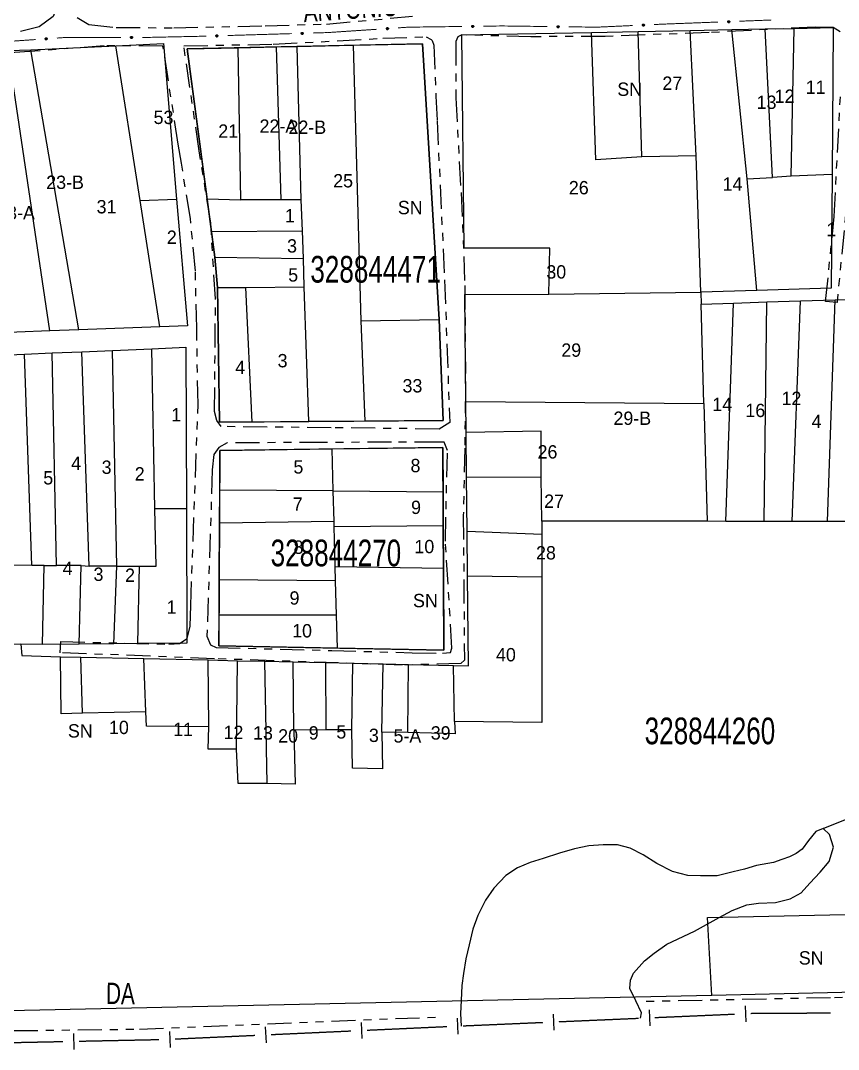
# Model space of a CAD drawing. Extents: x 203604 to 204690, y 4848469 to 4850418.
# Drawn here: x 204413.1 to 204566.4, y 4848484.3 to 4848677.2 of the extents above; entities that cross this region are included whole.
import ezdxf
from ezdxf.enums import TextEntityAlignment as Align

# ---------------------------------------------------------------- set-up
doc = ezdxf.new("R2010")
doc.units = 0
doc.header["$LTSCALE"] = 1.5
doc.header["$MEASUREMENT"] = 0
doc.linetypes.add('TRACO_25', pattern=[8, 3, -1, 1, -1, 1, -1])
for name, color, linetype in [('CD_MALHA_LOTES', 7, 'CONTINUOUS'), ('CD_TXT_QUADRA', 2, 'CONTINUOUS'), ('HD-CURSO-PERENE', 170, 'CONTINUOUS'), ('HD-LAGOS-PERENE', 170, 'CONTINUOUS'), ('LM-LIM-SETORES-BAIRROS', 7, 'CONTINUOUS'), ('RU-QUADRA', 210, 'CONTINUOUS'), ('SV-EIXO-RUA-N-PAV', 6, 'CONTINUOUS'), ('SV-RUA-NAO-PAV', 7, 'CONTINUOUS'), ('SV-TXT-RUA-N-PAV', 7, 'CONTINUOUS'), ('Th_NmrPort', 7, 'CONTINUOUS')]:
    doc.layers.add(name, color=color, linetype=linetype)
doc.styles.add('ARIAL', font='ARIAL.SHX')

msp = doc.modelspace()

# ---------------------------------------------------------------- linework, layer by layer
at = {"layer": 'CD_MALHA_LOTES', "linetype": 'Continuous', "flags": 128}
for points in [[(204495.87, 4848674.47), (204520.15, 4848674.95)], [(204520.15, 4848674.95), (204528.91, 4848675.12)], [(204520.98, 4848651.09), (204520.15, 4848674.95)], [(204528.91, 4848675.12), (204538.65, 4848675.31)], [(204529.6, 4848651.65), (204528.91, 4848675.12)], [(204538.65, 4848675.31), (204546.44, 4848675.47)], [(204539.75, 4848651.79), (204538.65, 4848675.31)], [(204546.44, 4848675.47), (204552.69, 4848675.59)], [(204549.35, 4848647.48), (204546.44, 4848675.47)], [(204552.69, 4848675.59), (204558.12, 4848675.7)], [(204554.08, 4848647.76), (204552.69, 4848675.59)], [(204557.55, 4848648.03), (204558.12, 4848675.7)], [(204558.12, 4848675.7), (204565.43, 4848675.84)], [(204565.43, 4848675.84), (204565.22, 4848648.32)], [(204496.29, 4848634.54), (204495.87, 4848674.47)], [(204410.83, 4848671.53), (204415.1, 4848671.71)], [(204418.62, 4848619.01), (204410.83, 4848671.53)], [(204415.1, 4848671.71), (204430.97, 4848672.44)], [(204424.04, 4848619.21), (204415.1, 4848671.71)], [(204430.97, 4848672.44), (204439.94, 4848672.86)], [(204435.56, 4848643.47), (204430.97, 4848672.44)], [(204439.94, 4848672.86), (204442.36, 4848643.7)], [(204444.4, 4848671.85), (204453.92, 4848672.06)], [(204448.13, 4848643.73), (204444.4, 4848671.85)], [(204453.92, 4848672.06), (204461.14, 4848672.22)], [(204454.4, 4848643.55), (204453.92, 4848672.06)], [(204461.14, 4848672.22), (204464.99, 4848672.3)], [(204461.99, 4848643.55), (204461.14, 4848672.22)], [(204464.99, 4848672.3), (204475.48, 4848672.53)], [(204465.72, 4848643.55), (204464.99, 4848672.3)], [(204475.48, 4848672.53), (204488.48, 4848672.82)], [(204475.48, 4848672.53), (204476.92, 4848620.91)], [(204488.48, 4848672.82), (204491.61, 4848621.15)], [(204539.75, 4848651.79), (204529.6, 4848651.65)], [(204540.63, 4848626.25), (204539.75, 4848651.79)], [(204529.6, 4848651.65), (204520.98, 4848651.09)], [(204557.55, 4848648.03), (204554.08, 4848647.76)], [(204565.22, 4848648.32), (204557.55, 4848648.03)], [(204565.22, 4848648.32), (204565.06, 4848627.04)], [(204549.35, 4848647.48), (204554.08, 4848647.76)], [(204551.16, 4848626.59), (204549.35, 4848647.48)], [(204435.56, 4848643.47), (204442.36, 4848643.7)], [(204439.25, 4848619.77), (204435.56, 4848643.47)], [(204442.36, 4848643.7), (204444.44, 4848619.96)], [(204448.13, 4848643.73), (204454.4, 4848643.55)], [(204448.95, 4848637.61), (204448.13, 4848643.73)], [(204461.99, 4848643.55), (204454.4, 4848643.55)], [(204465.72, 4848643.55), (204461.99, 4848643.55)], [(204465.96, 4848637.77), (204465.72, 4848643.55)], [(204448.95, 4848637.61), (204465.96, 4848637.77)], [(204449.58, 4848632.83), (204448.95, 4848637.61)], [(204466.2, 4848632.59), (204465.96, 4848637.77)], [(204512.36, 4848634.54), (204496.29, 4848634.54)], [(204512.16, 4848625.91), (204512.36, 4848634.54)], [(204449.58, 4848632.83), (204466.2, 4848632.59)], [(204450.06, 4848627.17), (204449.58, 4848632.83)], [(204466.32, 4848627.29), (204466.2, 4848632.59)], [(204450.06, 4848627.17), (204455.36, 4848627.17)], [(204450.42, 4848601.88), (204450.06, 4848627.17)], [(204455.36, 4848627.17), (204466.32, 4848627.29)], [(204456.57, 4848601.93), (204455.36, 4848627.17)], [(204467.16, 4848602.02), (204466.32, 4848627.29)], [(204565.06, 4848627.04), (204551.16, 4848626.59)], [(204496.38, 4848625.8), (204512.16, 4848625.91)], [(204496.58, 4848605.75), (204496.38, 4848625.8)], [(204512.16, 4848625.91), (204540.63, 4848626.25)], [(204551.16, 4848626.59), (204540.63, 4848626.25)], [(204540.63, 4848626.25), (204540.69, 4848624.03)], [(204559.29, 4848624.64), (204565.83, 4848624.83)], [(204564.39, 4848583.28), (204565.83, 4848624.83)], [(204565.83, 4848624.83), (204572.48, 4848625.04)], [(204540.69, 4848624.03), (204546.78, 4848624.23)], [(204541.18, 4848605.42), (204540.69, 4848624.03)], [(204545.34, 4848583.31), (204546.78, 4848624.23)], [(204546.78, 4848624.23), (204552.98, 4848624.43)], [(204552.49, 4848583.3), (204552.98, 4848624.43)], [(204552.98, 4848624.43), (204559.29, 4848624.64)], [(204557.74, 4848583.29), (204559.29, 4848624.64)], [(204476.92, 4848620.91), (204491.61, 4848621.15)], [(204476.92, 4848620.91), (204477.64, 4848602.11)], [(204491.61, 4848621.15), (204492.34, 4848602.24)], [(204418.62, 4848619.01), (204406.17, 4848618.53)], [(204424.04, 4848619.21), (204418.62, 4848619.01)], [(204439.25, 4848619.77), (204424.04, 4848619.21)], [(204444.44, 4848619.96), (204439.25, 4848619.77)], [(204419.08, 4848614.87), (204424.61, 4848615.09)], [(204424.61, 4848615.09), (204430.38, 4848615.34)], [(204426, 4848574.9), (204424.61, 4848615.09)], [(204430.38, 4848615.34), (204437.75, 4848615.67)], [(204431.18, 4848574.9), (204430.38, 4848615.34)], [(204437.75, 4848615.67), (204444.09, 4848615.93)], [(204438.34, 4848585.69), (204437.75, 4848615.67)], [(204444.09, 4848615.93), (204444.22, 4848585.69)], [(204403.87, 4848614.2), (204413.89, 4848614.64)], [(204413.89, 4848614.64), (204419.08, 4848614.87)], [(204415.28, 4848575.01), (204413.89, 4848614.64)], [(204419.89, 4848575.01), (204419.08, 4848614.87)], [(204496.64, 4848599.99), (204496.58, 4848605.75)], [(204496.58, 4848605.75), (204541.18, 4848605.42)], [(204541.18, 4848605.42), (204541.85, 4848583.32)], [(204456.57, 4848601.93), (204450.42, 4848601.88)], [(204467.16, 4848602.02), (204456.57, 4848601.93)], [(204477.64, 4848602.11), (204467.16, 4848602.02)], [(204492.34, 4848602.24), (204477.64, 4848602.11)], [(204510.72, 4848600.21), (204496.64, 4848599.99)], [(204496.73, 4848591.68), (204496.64, 4848599.99)], [(204510.72, 4848591.57), (204510.72, 4848600.21)], [(204450.47, 4848589.13), (204450.51, 4848596.62)], [(204450.51, 4848596.62), (204471.54, 4848596.89)], [(204471.54, 4848596.89), (204492.3, 4848597.16)], [(204471.75, 4848589.03), (204471.54, 4848596.89)], [(204492.3, 4848597.16), (204492.34, 4848588.86)], [(204496.83, 4848581.49), (204496.73, 4848591.68)], [(204496.73, 4848591.68), (204510.72, 4848591.57)], [(204510.83, 4848583.37), (204510.72, 4848591.57)], [(204450.44, 4848582.99), (204450.47, 4848589.13)], [(204471.75, 4848589.03), (204450.47, 4848589.13)], [(204471.75, 4848589.03), (204492.34, 4848588.86)], [(204471.9, 4848583.26), (204471.75, 4848589.03)], [(204492.34, 4848588.86), (204492.37, 4848582.54)], [(204444.22, 4848585.69), (204438.34, 4848585.69)], [(204438.56, 4848574.9), (204438.34, 4848585.69)], [(204444.22, 4848585.69), (204444.32, 4848560.49)], [(204450.39, 4848572.35), (204450.44, 4848582.99)], [(204471.9, 4848583.26), (204450.44, 4848582.99)], [(204471.93, 4848582.36), (204471.9, 4848583.26)], [(204471.93, 4848582.36), (204492.37, 4848582.54)], [(204472.13, 4848574.87), (204471.93, 4848582.36)], [(204492.37, 4848582.54), (204492.4, 4848574.51)], [(204510.83, 4848583.37), (204510.83, 4848580.94)], [(204541.85, 4848583.32), (204510.83, 4848583.37)], [(204545.34, 4848583.31), (204541.85, 4848583.32)], [(204552.49, 4848583.3), (204545.34, 4848583.31)], [(204557.74, 4848583.29), (204552.49, 4848583.3)], [(204564.39, 4848583.28), (204557.74, 4848583.29)], [(204571.04, 4848583.26), (204564.39, 4848583.28)], [(204496.83, 4848581.49), (204510.83, 4848580.94)], [(204496.92, 4848573.07), (204496.83, 4848581.49)], [(204510.83, 4848580.94), (204510.83, 4848572.85)], [(204415.28, 4848575.01), (204404.56, 4848575.13)], [(204417.58, 4848575.01), (204415.28, 4848575.01)], [(204417.24, 4848560.26), (204417.58, 4848575.01)], [(204417.58, 4848575.01), (204419.89, 4848575.01)], [(204424.5, 4848575.01), (204419.89, 4848575.01)], [(204424.15, 4848560.32), (204424.5, 4848575.01)], [(204424.5, 4848575.01), (204426, 4848574.9)], [(204431.18, 4848574.9), (204426, 4848574.9)], [(204430.61, 4848560.38), (204431.18, 4848574.9)], [(204431.18, 4848574.9), (204435.45, 4848574.9)], [(204435.1, 4848560.41), (204435.45, 4848574.9)], [(204435.45, 4848574.9), (204438.56, 4848574.9)], [(204472.2, 4848572.16), (204472.13, 4848574.87)], [(204472.13, 4848574.87), (204492.4, 4848574.51)], [(204492.4, 4848574.51), (204492.48, 4848559.17)], [(204510.83, 4848572.85), (204496.92, 4848573.07)], [(204497.09, 4848556.23), (204496.92, 4848573.07)], [(204510.83, 4848572.85), (204510.83, 4848545.6)], [(204450.36, 4848565.76), (204450.39, 4848572.35)], [(204472.2, 4848572.16), (204450.39, 4848572.35)], [(204472.37, 4848565.75), (204472.2, 4848572.16)], [(204450.33, 4848559.98), (204450.36, 4848565.76)], [(204472.37, 4848565.75), (204450.36, 4848565.76)], [(204472.53, 4848559.55), (204472.37, 4848565.75)], [(204395.34, 4848560.38), (204413.17, 4848560.3)], [(204417.24, 4848560.26), (204413.17, 4848560.3)], [(204413.17, 4848560.3), (204413.36, 4848558.2)], [(204424.15, 4848560.32), (204417.24, 4848560.26)], [(204430.61, 4848560.38), (204424.15, 4848560.32)], [(204435.1, 4848560.41), (204430.61, 4848560.38)], [(204444.32, 4848560.49), (204435.1, 4848560.41)], [(204472.53, 4848559.55), (204450.33, 4848559.98)], [(204492.48, 4848559.17), (204472.53, 4848559.55)], [(204413.36, 4848558.2), (204420.65, 4848557.95)], [(204420.65, 4848557.95), (204424.42, 4848557.86)], [(204420.77, 4848547.26), (204420.65, 4848557.95)], [(204424.76, 4848547.37), (204424.42, 4848557.86)], [(204424.42, 4848557.86), (204436.27, 4848557.6)], [(204436.61, 4848547.59), (204436.27, 4848557.6)], [(204436.27, 4848557.6), (204448.29, 4848557.33)], [(204448.46, 4848544.82), (204448.29, 4848557.33)], [(204448.29, 4848557.33), (204453.83, 4848557.2)], [(204453.61, 4848540.61), (204453.83, 4848557.2)], [(204453.83, 4848557.2), (204458.93, 4848557.09)], [(204459.37, 4848534.19), (204458.93, 4848557.09)], [(204458.93, 4848557.09), (204464.25, 4848557)], [(204464.36, 4848544.16), (204464.25, 4848557)], [(204464.25, 4848557), (204470.33, 4848556.83)], [(204470.45, 4848544.27), (204470.33, 4848556.83)], [(204470.33, 4848556.83), (204475.44, 4848556.72)], [(204475.22, 4848544.27), (204475.44, 4848556.72)], [(204475.44, 4848556.72), (204481.08, 4848556.59)], [(204480.87, 4848543.83), (204481.08, 4848556.59)], [(204481.08, 4848556.59), (204485.85, 4848556.49)], [(204485.74, 4848543.72), (204485.85, 4848556.49)], [(204485.85, 4848556.49), (204494.27, 4848556.3)], [(204494.49, 4848545.82), (204494.27, 4848556.3)], [(204494.27, 4848556.3), (204497.09, 4848556.23)], [(204436.61, 4848547.59), (204424.76, 4848547.37)], [(204436.72, 4848544.93), (204436.61, 4848547.59)], [(204424.76, 4848547.37), (204420.77, 4848547.26)], [(204494.49, 4848545.82), (204494.6, 4848543.49)], [(204510.83, 4848545.6), (204494.49, 4848545.82)], [(204448.46, 4848544.82), (204436.72, 4848544.93)], [(204448.3, 4848540.61), (204448.46, 4848544.82)], [(204470.45, 4848544.27), (204464.36, 4848544.16)], [(204464.36, 4848544.16), (204464.58, 4848534.08)], [(204475.22, 4848544.27), (204470.45, 4848544.27)], [(204475.33, 4848537.07), (204475.22, 4848544.27)], [(204480.87, 4848543.83), (204480.98, 4848536.96)], [(204485.74, 4848543.72), (204480.87, 4848543.83)], [(204494.6, 4848543.49), (204485.74, 4848543.72)], [(204453.61, 4848540.61), (204448.3, 4848540.61)], [(204453.95, 4848534.19), (204453.61, 4848540.61)], [(204480.98, 4848536.96), (204475.33, 4848537.07)], [(204459.37, 4848534.19), (204453.95, 4848534.19)], [(204464.58, 4848534.08), (204459.37, 4848534.19)], [(204541.86, 4848509.04), (204573.46, 4848509.74)], [(204542.71, 4848494.46), (204541.86, 4848509.04)], [(204542.71, 4848494.46), (204396.64, 4848491.26)], [(204575.16, 4848495.18), (204542.71, 4848494.46)]]:
    msp.add_lwpolyline(points, dxfattribs=at)
at = {"layer": 'HD-CURSO-PERENE', "linetype": 'Continuous'}
msp.add_polyline3d([(204563.55, 4848525.77, 8.09), (204568.05, 4848527.53, 8.1), (204573.09, 4848529.16, 8.12), (204578.13, 4848530.46, 8.12), (204583.58, 4848532.39, 8.13), (204588.61, 4848534.57, 8.23), (204593.67, 4848536.08, 8.28), (204598.97, 4848537.82, 8.28), (204604.09, 4848539.86, 8.28), (204609.57, 4848541.2, 8.28), (204614.8, 4848541.48, 8.28), (204619.92, 4848540.12, 8.28), (204625.58, 4848537.97, 8.28), (204630.48, 4848536.33, 8.28), (204636.99, 4848535.47, 8.28)], dxfattribs=at)
at = {"layer": 'HD-LAGOS-PERENE', "linetype": 'Continuous'}
msp.add_polyline3d([(204529.311242, 4848490.178478, 8.3), (204529.52, 4848491.23, 8.3), (204528.47, 4848493.46, 8.3), (204527.35, 4848495.79, 8.3), (204527.46, 4848497.35, 8.3), (204528.02, 4848498.61, 8.3), (204530.07, 4848500.93, 8.3), (204531.89, 4848502.4, 8.3), (204534.29, 4848504.09, 8.3), (204539.45, 4848506.5, 8.3), (204544.09, 4848509.1, 8.28), (204546.49, 4848510.41, 8.28), (204549.24, 4848511.47, 8.26), (204551.47, 4848511.75, 8.26), (204554.6, 4848511.86, 8.23), (204557.36, 4848512.57, 8.23), (204559.45, 4848513.69, 8.2), (204561.06, 4848515.48, 8.2), (204563.01, 4848517.57, 8.2), (204564.7, 4848519.57, 8.2), (204565.51, 4848522.25, 8.2), (204564.75, 4848524.61, 8.2), (204563.55, 4848525.77, 8.05), (204562.18, 4848525.17, 8.05), (204560.83, 4848523.49, 8.05), (204559.61, 4848521.87, 8.05), (204558.48, 4848521.08, 8.05), (204557.27, 4848520.47, 8.05), (204555.84, 4848519.96, 8.05), (204554.23, 4848519.4, 8.05), (204551.08, 4848518.79, 8.05), (204548.85, 4848518.15, 8.05), (204546.71, 4848517.61, 8.05), (204543.71, 4848516.87, 8.05), (204540.55, 4848516.88, 8.05), (204538.17, 4848516.93, 8.05), (204535.31, 4848517.72, 8.05), (204532.41, 4848519.16, 8.05), (204529.81, 4848520.8, 8.05), (204527.4, 4848522.09, 8.05), (204525.05, 4848522.71, 8.05), (204522.31, 4848522.69, 8.05), (204519.62, 4848522.48, 8.05), (204516.98, 4848521.94, 8.05), (204514.15, 4848521.14, 8.05), (204511.07, 4848520.13, 8.05), (204508.66, 4848519.4, 8.05), (204506.27, 4848518.39, 8.05), (204504.07, 4848516.94, 8.05), (204501.85, 4848514.57, 8.05), (204500.25, 4848512.31, 8.05), (204498.87, 4848509.43, 8.05), (204497.9, 4848506.88, 8.05), (204497.23, 4848503.92, 8.05), (204496.61, 4848501.33, 8.05), (204496.15, 4848498.56, 8.05), (204495.83, 4848496.32, 8.05), (204495.72, 4848493.53, 8.06), (204495.6, 4848491.1, 8.06), (204495.700893, 4848488.724433, 8.06)], dxfattribs=at)
at = {"layer": 'LM-LIM-SETORES-BAIRROS'}
for points in [[(204530.944511, 4848491.750538), (204531.074175, 4848488.753342)], [(204548.92769, 4848492.528524), (204549.057354, 4848489.531327)], [(204494.978152, 4848490.194567), (204495.107816, 4848487.197371)], [(204512.961331, 4848490.972553), (204513.090996, 4848487.975356)], [(204459.0117, 4848488.555334), (204459.148952, 4848485.558475)], [(204476.992852, 4848489.378846), (204477.130104, 4848486.381987)], [(204423.072708, 4848487.343995), (204423.134494, 4848484.344631)], [(204441.030548, 4848487.731822), (204441.1678, 4848484.734964)]]:
    msp.add_lwpolyline(points, dxfattribs=at)
at = {"layer": 'LM-LIM-SETORES-BAIRROS', "const_width": 0.25}
for points in [[(204529.011212, 4848490.165497), (204514.025229, 4848489.517176)], [(204546.994391, 4848490.943483), (204532.008408, 4848490.295161)], [(204550.15, 4848491.08), (204549.991588, 4848491.073147)], [(204550.991426, 4848491.084827), (204550.15, 4848491.08)], [(204564.991193, 4848491.165437), (204550.991426, 4848491.084827)], [(204475.063572, 4848487.788915), (204460.079279, 4848487.102655)], [(204491.9, 4848488.56), (204478.060431, 4848487.926167)], [(204492.045788, 4848488.566305), (204491.9, 4848488.56)], [(204493.044853, 4848488.609526), (204492.045788, 4848488.566305)], [(204511.028032, 4848489.387512), (204496.04205, 4848488.73919)], [(204421.104025, 4848485.803122), (204406.107207, 4848485.494188)], [(204439.100207, 4848486.173842), (204424.103389, 4848485.864908)], [(204457.08242, 4848486.965403), (204442.098126, 4848486.279144)]]:
    msp.add_lwpolyline(points, dxfattribs=at)
at = {"layer": 'RU-QUADRA', "linetype": 'Continuous', "flags": 128}
for points in [[(204403.87, 4848614.2), (204413.89, 4848614.64), (204419.08, 4848614.87), (204424.61, 4848615.09), (204430.38, 4848615.34), (204437.75, 4848615.67), (204444.09, 4848615.93), (204444.22, 4848585.69), (204444.32, 4848560.49), (204435.1, 4848560.41), (204430.61, 4848560.38), (204424.15, 4848560.32), (204417.24, 4848560.26), (204413.17, 4848560.3), (204413.36, 4848558.2), (204420.65, 4848557.95), (204424.42, 4848557.86), (204436.27, 4848557.6), (204448.29, 4848557.33), (204453.83, 4848557.2), (204458.93, 4848557.09), (204464.25, 4848557), (204470.33, 4848556.83), (204475.44, 4848556.72), (204481.08, 4848556.59), (204485.85, 4848556.49), (204494.27, 4848556.3), (204497.09, 4848556.23), (204496.92, 4848573.07), (204496.83, 4848581.49), (204496.73, 4848591.68), (204496.64, 4848599.99), (204496.58, 4848605.75), (204496.38, 4848625.8), (204512.16, 4848625.91), (204512.36, 4848634.54), (204496.29, 4848634.54), (204495.87, 4848674.47), (204520.15, 4848674.95), (204528.91, 4848675.12), (204538.65, 4848675.31), (204546.44, 4848675.47), (204552.69, 4848675.59), (204558.12, 4848675.7), (204565.43, 4848675.84), (204565.22, 4848648.32), (204565.06, 4848627.04), (204551.16, 4848626.59), (204540.63, 4848626.25), (204540.69, 4848624.03), (204546.78, 4848624.23), (204552.98, 4848624.43), (204559.29, 4848624.64), (204565.83, 4848624.83), (204572.48, 4848625.04)], [(204410.83, 4848671.53), (204415.1, 4848671.71), (204430.97, 4848672.44), (204439.94, 4848672.86), (204442.36, 4848643.7), (204444.44, 4848619.96), (204439.25, 4848619.77), (204424.04, 4848619.21), (204418.62, 4848619.01), (204406.17, 4848618.53)], [(204636.94, 4848496.54), (204600.97, 4848495.75), (204575.16, 4848495.18), (204542.71, 4848494.46), (204396.64, 4848491.26)]]:
    msp.add_lwpolyline(points, dxfattribs=at)
for points in [[(204450.42, 4848601.88), (204492.34, 4848602.24), (204491.61, 4848621.15), (204488.48, 4848672.82), (204444.4, 4848671.85), (204449.58, 4848632.83), (204450.06, 4848627.17)], [(204450.51, 4848596.62), (204450.33, 4848559.98), (204492.48, 4848559.17), (204492.3, 4848597.16)]]:
    msp.add_lwpolyline(points, close=True, dxfattribs=at)
at = {"layer": 'SV-EIXO-RUA-N-PAV', "const_width": 0.18}
for points in [[(204533.57, 4848676.5), (204543.871845, 4848676.89274)], [(204547.868942, 4848677.045123), (204553.864586, 4848677.273697)], [(204467.930354, 4848674.83741), (204469.929484, 4848674.896387)], [(204469.929484, 4848674.896387), (204470.73, 4848674.92)], [(204470.73, 4848674.92), (204479.908653, 4848675.533531)], [(204483.899747, 4848675.800309), (204484.897521, 4848675.867003)], [(204484.897521, 4848675.867003), (204485.84, 4848675.93)], [(204485.84, 4848675.93), (204495.894551, 4848676.061999)], [(204499.894206, 4848676.114508), (204502.893948, 4848676.153889)], [(204502.893948, 4848676.153889), (204503.36, 4848676.16)], [(204503.36, 4848676.16), (204511.893196, 4848676.049798)], [(204515.892863, 4848675.998144), (204520.892446, 4848675.933577)], [(204520.892446, 4848675.933577), (204521.17, 4848675.93)], [(204521.17, 4848675.93), (204527.885332, 4848676.23869)], [(204531.881112, 4848676.422368), (204532.880057, 4848676.468287)], [(204532.880057, 4848676.468287), (204533.57, 4848676.5)], [(204405.58, 4848672.89), (204415.955738, 4848673.609742)], [(204419.946149, 4848673.886548), (204420.943751, 4848673.95575)], [(204420.943751, 4848673.95575), (204421.87, 4848674.02)], [(204421.87, 4848674.02), (204431.941525, 4848674.021142)], [(204435.941525, 4848674.021596), (204436.941525, 4848674.021709)], [(204436.941525, 4848674.021709), (204437.42, 4848674.02)], [(204437.42, 4848674.02), (204446.939334, 4848674.224123)], [(204446.939334, 4848674.224123), (204447.68, 4848674.24)], [(204447.68, 4848674.24), (204447.939051, 4848674.247642)], [(204451.937312, 4848674.365596), (204463.932093, 4848674.719457)]]:
    msp.add_lwpolyline(points, dxfattribs=at)
at = {"layer": 'SV-EIXO-RUA-N-PAV'}
for points in [[(204545.722624, 4848677.073459), (204545.755353, 4848677.109802), (204545.790914, 4848677.134344), (204545.826465, 4848677.146277), (204545.86063, 4848677.148631), (204545.895854, 4848677.147101), (204545.931027, 4848677.137724), (204545.967759, 4848677.11867), (204546.004447, 4848677.086094), (204546.027194, 4848677.048013), (204546.040758, 4848677.013785), (204546.045263, 4848676.978301), (204546.043204, 4848676.944107), (204546.032256, 4848676.907894), (204546.012583, 4848676.870858), (204545.978933, 4848676.83476), (204545.943905, 4848676.810938), (204545.909215, 4848676.800299), (204545.873513, 4848676.795995), (204545.837571, 4848676.797988), (204545.803098, 4848676.807391), (204545.765844, 4848676.827266), (204545.730655, 4848676.86095), (204545.706497, 4848676.895615), (204545.695374, 4848676.930146), (204545.691928, 4848676.965391), (204545.693033, 4848677.000738), (204545.700987, 4848677.036487), (204545.722624, 4848677.073459)], [(204465.784359, 4848674.884229), (204465.8174, 4848674.920289), (204465.853171, 4848674.944525), (204465.888824, 4848674.956151), (204465.923008, 4848674.95821), (204465.958217, 4848674.956377), (204465.993308, 4848674.946698), (204466.029875, 4848674.927328), (204466.066281, 4848674.894437), (204466.088699, 4848674.856162), (204466.101968, 4848674.821818), (204466.106167, 4848674.786296), (204466.103814, 4848674.752122), (204466.092554, 4848674.716004), (204466.072562, 4848674.679139), (204466.038604, 4848674.643332), (204466.003372, 4848674.619813), (204465.968592, 4848674.609473), (204465.932854, 4848674.605477), (204465.89693, 4848674.607779), (204465.862539, 4848674.617479), (204465.825458, 4848674.637674), (204465.79056, 4848674.67166), (204465.766702, 4848674.706531), (204465.755876, 4848674.741157), (204465.752734, 4848674.77643), (204465.754143, 4848674.811767), (204465.762404, 4848674.847446), (204465.784359, 4848674.884229)], [(204481.753498, 4848675.767173), (204481.785173, 4848675.804438), (204481.820017, 4848675.829989), (204481.855211, 4848675.842935), (204481.889295, 4848675.846266), (204481.924548, 4848675.845746), (204481.959975, 4848675.83738), (204481.997238, 4848675.819385), (204482.034844, 4848675.787873), (204482.058672, 4848675.750459), (204482.07321, 4848675.716633), (204482.07873, 4848675.681293), (204482.077651, 4848675.647054), (204482.067744, 4848675.610542), (204482.049139, 4848675.572958), (204482.016537, 4848675.535911), (204481.982206, 4848675.511096), (204481.947835, 4848675.499468), (204481.912271, 4848675.494144), (204481.876287, 4848675.495106), (204481.841558, 4848675.503519), (204481.80375, 4848675.522319), (204481.767611, 4848675.554981), (204481.74247, 4848675.58894), (204481.730363, 4848675.623139), (204481.72591, 4848675.65827), (204481.726001, 4848675.693635), (204481.732928, 4848675.729597), (204481.753498, 4848675.767173)], [(204497.749266, 4848676.196438), (204497.782892, 4848676.231953), (204497.819055, 4848676.2556), (204497.854893, 4848676.266641), (204497.889106, 4848676.26814), (204497.924281, 4848676.265732), (204497.959209, 4848676.255479), (204497.995454, 4848676.235513), (204498.031317, 4848676.202031), (204498.053106, 4848676.163394), (204498.06581, 4848676.128838), (204498.069428, 4848676.093252), (204498.066516, 4848676.059121), (204498.054666, 4848676.023192), (204498.034074, 4848675.986659), (204497.999534, 4848675.951412), (204497.963922, 4848675.928473), (204497.928977, 4848675.918703), (204497.893179, 4848675.915293), (204497.857298, 4848675.918182), (204497.82307, 4848675.928444), (204497.786324, 4848675.949243), (204497.751987, 4848675.983796), (204497.728702, 4848676.019053), (204497.718445, 4848676.053851), (204497.715881, 4848676.089171), (204497.717868, 4848676.12448), (204497.726712, 4848676.160019), (204497.749266, 4848676.196438)], [(204513.750783, 4848676.135898), (204513.785323, 4848676.170525), (204513.822089, 4848676.193222), (204513.858202, 4848676.203326), (204513.892443, 4848676.203934), (204513.927543, 4848676.20061), (204513.962192, 4848676.189452), (204513.997905, 4848676.168549), (204514.032883, 4848676.134145), (204514.053659, 4848676.094953), (204514.06546, 4848676.060078), (204514.068149, 4848676.02441), (204514.064349, 4848675.990366), (204514.051569, 4848675.954758), (204514.030032, 4848675.918773), (204513.994586, 4848675.884438), (204513.958389, 4848675.862434), (204513.923201, 4848675.853578), (204513.887326, 4848675.851101), (204513.851533, 4848675.854923), (204513.817584, 4848675.866073), (204513.781392, 4848675.887822), (204513.747966, 4848675.923256), (204513.725608, 4848675.959108), (204513.716259, 4848675.994162), (204513.714616, 4848676.029536), (204513.717521, 4848676.064781), (204513.727288, 4848676.100078), (204513.750783, 4848676.135898)], [(204529.734638, 4848676.433895), (204529.767082, 4848676.470494), (204529.802449, 4848676.495314), (204529.837906, 4848676.507525), (204529.872052, 4848676.510146), (204529.907287, 4848676.508892), (204529.942532, 4848676.499791), (204529.979412, 4848676.481025), (204530.016354, 4848676.448737), (204530.039399, 4848676.410835), (204530.05323, 4848676.376715), (204530.058013, 4848676.341267), (204530.056222, 4848676.307058), (204530.045557, 4848676.27076), (204530.026175, 4848676.233571), (204529.992809, 4848676.197211), (204529.957969, 4848676.173115), (204529.923363, 4848676.162205), (204529.887696, 4848676.157622), (204529.851739, 4848676.159333), (204529.817194, 4848676.168466), (204529.779785, 4848676.188049), (204529.744334, 4848676.221456), (204529.719905, 4848676.255931), (204529.708511, 4848676.290374), (204529.70479, 4848676.32559), (204529.705617, 4848676.360946), (204529.713291, 4848676.396756), (204529.734638, 4848676.433895)], [(204417.799989, 4848673.848019), (204417.831571, 4848673.885364), (204417.86635, 4848673.911002), (204417.901512, 4848673.924037), (204417.935587, 4848673.927453), (204417.970842, 4848673.927021), (204418.00629, 4848673.918745), (204418.043598, 4848673.900844), (204418.081282, 4848673.869426), (204418.105205, 4848673.832072), (204418.119828, 4848673.798283), (204418.125436, 4848673.762956), (204418.124443, 4848673.728716), (204418.114628, 4848673.692179), (204418.096118, 4848673.654548), (204418.063609, 4848673.617419), (204418.02934, 4848673.592518), (204417.994999, 4848673.580803), (204417.959448, 4848673.57539), (204417.923461, 4848673.576262), (204417.888712, 4848673.584587), (204417.850857, 4848673.603292), (204417.814636, 4848673.635864), (204417.78941, 4848673.669759), (204417.777216, 4848673.703927), (204417.772675, 4848673.739047), (204417.772678, 4848673.774412), (204417.779514, 4848673.810392), (204417.799989, 4848673.848019)], [(204433.797832, 4848674.131433), (204433.831918, 4848674.166507), (204433.868386, 4848674.189681), (204433.904365, 4848674.200255), (204433.938594, 4848674.201309), (204433.973735, 4848674.198443), (204434.008526, 4848674.187737), (204434.044508, 4848674.167301), (204434.079932, 4848674.133355), (204434.101217, 4848674.094438), (204434.113471, 4848674.059719), (204434.116625, 4848674.024089), (204434.113268, 4848673.989999), (204434.100952, 4848673.954228), (204434.079887, 4848673.917965), (204434.044891, 4848673.883171), (204434.008983, 4848673.860697), (204433.973914, 4848673.851383), (204433.938074, 4848673.848439), (204433.902234, 4848673.851795), (204433.868143, 4848673.862501), (204433.83167, 4848673.883777), (204433.797787, 4848673.918773), (204433.774962, 4848673.954331), (204433.765159, 4848673.98926), (204433.763055, 4848674.024609), (204433.765501, 4848674.05989), (204433.774807, 4848674.095311), (204433.797832, 4848674.131433)], [(204449.791317, 4848674.412415), (204449.824358, 4848674.448475), (204449.860129, 4848674.47271), (204449.895782, 4848674.484337), (204449.929966, 4848674.486396), (204449.965175, 4848674.484563), (204450.000266, 4848674.474884), (204450.036833, 4848674.455513), (204450.073239, 4848674.422623), (204450.095657, 4848674.384347), (204450.108926, 4848674.350004), (204450.113125, 4848674.314482), (204450.110772, 4848674.280308), (204450.099512, 4848674.24419), (204450.07952, 4848674.207324), (204450.045562, 4848674.171517), (204450.01033, 4848674.147998), (204449.97555, 4848674.137658), (204449.939812, 4848674.133663), (204449.903888, 4848674.135964), (204449.869497, 4848674.145664), (204449.832416, 4848674.16586), (204449.797518, 4848674.199845), (204449.77366, 4848674.234717), (204449.762834, 4848674.269343), (204449.759692, 4848674.304615), (204449.761101, 4848674.339952), (204449.769362, 4848674.375631), (204449.791317, 4848674.412415)]]:
    msp.add_lwpolyline(points, close=True, dxfattribs=at)
for points in [[(204545.691928, 4848676.965391), (204546.040758, 4848677.013785)], [(204545.693033, 4848677.000738), (204546.027194, 4848677.048013)], [(204545.695374, 4848676.930146), (204546.045263, 4848676.978301)], [(204545.696223, 4848676.984304), (204546.028937, 4848677.032491)], [(204545.696263, 4848676.947436), (204546.041353, 4848676.993365)], [(204545.700987, 4848677.036487), (204546.004447, 4848677.086094)], [(204545.701742, 4848677.018652), (204546.011223, 4848677.067319)], [(204545.704433, 4848676.912244), (204546.041237, 4848676.960588)], [(204545.706497, 4848676.895615), (204546.043204, 4848676.944107)], [(204545.712714, 4848677.053208), (204545.982653, 4848677.100368)], [(204545.720783, 4848676.877364), (204546.033044, 4848676.924772)], [(204545.722624, 4848677.073459), (204545.967759, 4848677.11867)], [(204545.730655, 4848676.86095), (204546.032256, 4848676.907894)], [(204545.741256, 4848677.092531), (204545.942019, 4848677.127495)], [(204545.752028, 4848676.845783), (204546.019397, 4848676.888749)], [(204545.755353, 4848677.109802), (204545.931027, 4848677.137724)], [(204545.765844, 4848676.827266), (204546.012583, 4848676.870858)], [(204545.775564, 4848677.12388), (204545.904632, 4848677.14109)], [(204545.789883, 4848676.819916), (204545.988023, 4848676.852049)], [(204545.790914, 4848677.134344), (204545.895854, 4848677.147101)], [(204545.803098, 4848676.807391), (204545.978933, 4848676.83476)], [(204545.824647, 4848676.80349), (204545.955027, 4848676.822115)], [(204545.837571, 4848676.797988), (204545.943905, 4848676.810938)], [(204465.754143, 4848674.811767), (204466.088699, 4848674.856162)], [(204465.762404, 4848674.847446), (204466.066281, 4848674.894437)], [(204465.763006, 4848674.829605), (204466.072895, 4848674.875605)], [(204465.774275, 4848674.864065), (204466.044611, 4848674.908898)], [(204465.784359, 4848674.884229), (204466.029875, 4848674.927328)], [(204465.803155, 4848674.90314), (204466.004212, 4848674.936374)], [(204465.8174, 4848674.920289), (204465.993308, 4848674.946698)], [(204465.837732, 4848674.934193), (204465.966943, 4848674.950291)], [(204465.853171, 4848674.944525), (204465.958217, 4848674.956377)], [(204481.72591, 4848675.65827), (204482.07321, 4848675.716633)], [(204481.726001, 4848675.693635), (204482.058672, 4848675.750459)], [(204481.729661, 4848675.677298), (204482.060859, 4848675.734993)], [(204481.730363, 4848675.623139), (204482.07873, 4848675.681293)], [(204481.730757, 4848675.640447), (204482.07439, 4848675.696238)], [(204481.732928, 4848675.729597), (204482.034844, 4848675.787873)], [(204481.734194, 4848675.71179), (204482.042155, 4848675.7693)], [(204481.739931, 4848675.605504), (204482.075213, 4848675.663472)], [(204481.74247, 4848675.58894), (204482.077651, 4848675.647054)], [(204481.744172, 4848675.746647), (204482.01265, 4848675.801517)], [(204481.753498, 4848675.767173), (204481.997238, 4848675.819385)], [(204481.757273, 4848675.571106), (204482.068048, 4848675.627436)], [(204481.767611, 4848675.554981), (204482.067744, 4848675.610542)], [(204481.771576, 4848675.78677), (204481.971256, 4848675.827469)], [(204481.785173, 4848675.804438), (204481.959975, 4848675.83738)], [(204481.78941, 4848675.540433), (204482.055438, 4848675.591036)], [(204481.80375, 4848675.522319), (204482.049139, 4848675.572958)], [(204481.804973, 4848675.819089), (204481.933495, 4848675.839988)], [(204481.820017, 4848675.829989), (204481.924548, 4848675.845746)], [(204481.82799, 4848675.51566), (204482.025129, 4848675.553454)], [(204481.841558, 4848675.503519), (204482.016537, 4848675.535911)], [(204481.86321, 4848675.500236), (204481.993003, 4848675.522587)], [(204481.876287, 4848675.495106), (204481.982206, 4848675.511096)], [(204497.715881, 4848676.089171), (204498.06581, 4848676.128838)], [(204497.717868, 4848676.12448), (204498.053106, 4848676.163394)], [(204497.718445, 4848676.053851), (204498.069428, 4848676.093252)], [(204497.719766, 4848676.071114), (204498.065895, 4848676.108409)], [(204497.720647, 4848676.107971), (204498.05446, 4848676.147834)], [(204497.726712, 4848676.160019), (204498.031317, 4848676.202031)], [(204497.727021, 4848676.14217), (204498.037622, 4848676.183093)], [(204497.727054, 4848676.035729), (204498.064961, 4848676.075646)], [(204497.728702, 4848676.019053), (204498.066516, 4848676.059121)], [(204497.738853, 4848676.176442), (204498.009886, 4848676.216845)], [(204497.742528, 4848676.000451), (204498.055875, 4848676.040046)], [(204497.749266, 4848676.196438), (204497.995454, 4848676.235513)], [(204497.751987, 4848675.983796), (204498.054666, 4848676.023192)], [(204497.768368, 4848676.215039), (204497.969942, 4848676.244978)], [(204497.772975, 4848675.9681), (204498.041333, 4848676.004374)], [(204497.782892, 4848676.231953), (204497.959209, 4848676.255479)], [(204497.786324, 4848675.949243), (204498.034074, 4848675.986659)], [(204497.803449, 4848676.245522), (204497.932906, 4848676.259503)], [(204497.810172, 4848675.941295), (204498.009053, 4848675.96847)], [(204497.819055, 4848676.2556), (204497.924281, 4848676.265732)], [(204497.82307, 4848675.928444), (204497.999534, 4848675.951412)], [(204497.844515, 4848675.924006), (204497.975319, 4848675.939369)], [(204497.857298, 4848675.918182), (204497.963922, 4848675.928473)], [(204513.714616, 4848676.029536), (204514.06546, 4848676.060078)], [(204513.716259, 4848675.994162), (204514.068149, 4848676.02441)], [(204513.717521, 4848676.064781), (204514.053659, 4848676.094953)], [(204513.71803, 4848676.011384), (204514.065013, 4848676.039654)], [(204513.71987, 4848676.048205), (204514.054608, 4848676.079363)], [(204513.724394, 4848675.975821), (204514.063225, 4848676.006926)], [(204513.725608, 4848675.959108), (204514.064349, 4848675.990366)], [(204513.727133, 4848676.082227), (204514.038694, 4848676.115049)], [(204513.727288, 4848676.100078), (204514.032883, 4848676.134145)], [(204513.738944, 4848675.940153), (204514.053216, 4848675.971574)], [(204513.739853, 4848676.116179), (204514.011846, 4848676.149511)], [(204513.747966, 4848675.923256), (204514.051569, 4848675.954758)], [(204513.750783, 4848676.135898), (204513.997905, 4848676.168549)], [(204513.768538, 4848675.907019), (204514.03775, 4848675.936294)], [(204513.770363, 4848676.153995), (204513.972648, 4848676.178675)], [(204513.781392, 4848675.887822), (204514.030032, 4848675.918773)], [(204513.785323, 4848676.170525), (204513.962192, 4848676.189452)], [(204513.805025, 4848675.879255), (204514.004546, 4848675.901242)], [(204513.806225, 4848676.183553), (204513.936003, 4848676.194159)], [(204513.817584, 4848675.866073), (204513.994586, 4848675.884438)], [(204513.822089, 4848676.193222), (204513.927543, 4848676.20061)], [(204513.838906, 4848675.861077), (204513.970065, 4848675.87303)], [(204513.851533, 4848675.854923), (204513.958389, 4848675.862434)], [(204529.70479, 4848676.32559), (204530.05323, 4848676.376715)], [(204529.705617, 4848676.360946), (204530.039399, 4848676.410835)], [(204529.708511, 4848676.290374), (204530.058013, 4848676.341267)], [(204529.708937, 4848676.344536), (204530.041263, 4848676.395328)], [(204529.709266, 4848676.307671), (204530.053985, 4848676.3563)], [(204529.713291, 4848676.396756), (204530.016354, 4848676.448737)], [(204529.714186, 4848676.378927), (204530.023277, 4848676.430016)], [(204529.71771, 4848676.272544), (204530.054126, 4848676.323523)], [(204529.719905, 4848676.255931), (204530.056222, 4848676.307058)], [(204529.724887, 4848676.413568), (204529.994449, 4848676.46284)], [(204529.734333, 4848676.237793), (204530.046213, 4848676.287644)], [(204529.734638, 4848676.433895), (204529.979412, 4848676.481025)], [(204529.744334, 4848676.221456), (204530.045557, 4848676.27076)], [(204529.753121, 4848676.453113), (204529.953604, 4848676.489648)], [(204529.765825, 4848676.206457), (204530.032848, 4848676.251515)], [(204529.767082, 4848676.470494), (204529.942532, 4848676.499791)], [(204529.779785, 4848676.188049), (204530.026175, 4848676.233571)], [(204529.787182, 4848676.48473), (204529.916111, 4848676.50295)], [(204529.802449, 4848676.495314), (204529.907287, 4848676.508892)], [(204529.803881, 4848676.180887), (204530.001763, 4848676.214571)], [(204529.817194, 4848676.168466), (204529.992809, 4848676.197211)], [(204529.838773, 4848676.164734), (204529.969002, 4848676.18438)], [(204529.851739, 4848676.159333), (204529.957969, 4848676.173115)], [(204417.772675, 4848673.739047), (204418.119828, 4848673.798283)], [(204417.772678, 4848673.774412), (204418.105205, 4848673.832072)], [(204417.776379, 4848673.758085), (204418.10743, 4848673.816612)], [(204417.777216, 4848673.703927), (204418.125436, 4848673.762956)], [(204417.777567, 4848673.721237), (204418.121059, 4848673.777891)], [(204417.779514, 4848673.810392), (204418.081282, 4848673.869426)], [(204417.780824, 4848673.792588), (204418.08864, 4848673.850871)], [(204417.786828, 4848673.686316), (204418.121964, 4848673.745127)], [(204417.78941, 4848673.669759), (204418.124443, 4848673.728716)], [(204417.790715, 4848673.827469), (204418.059054, 4848673.883014)], [(204417.799989, 4848673.848019), (204418.043598, 4848673.900844)], [(204417.804257, 4848673.651962), (204418.11489, 4848673.709073)], [(204417.814636, 4848673.635864), (204418.114628, 4848673.692179)], [(204417.818018, 4848673.867662), (204418.017595, 4848673.908862)], [(204417.831571, 4848673.885364), (204418.00629, 4848673.918745)], [(204417.836471, 4848673.62137), (204418.102371, 4848673.672642)], [(204417.850857, 4848673.603292), (204418.096118, 4848673.654548)], [(204417.851334, 4848673.900065), (204417.979803, 4848673.921286)], [(204417.86635, 4848673.911002), (204417.970842, 4848673.927021)], [(204417.875113, 4848673.596694), (204418.072156, 4848673.634983)], [(204417.888712, 4848673.584587), (204418.063609, 4848673.617419)], [(204417.910372, 4848673.581359), (204418.040108, 4848673.604036)], [(204417.923461, 4848673.576262), (204418.02934, 4848673.592518)], [(204433.763055, 4848674.024609), (204434.113471, 4848674.059719)], [(204433.765159, 4848673.98926), (204434.116625, 4848674.024089)], [(204433.765501, 4848674.05989), (204434.101217, 4848674.094438)], [(204433.766704, 4848674.006503), (204434.113289, 4848674.039291)], [(204433.768065, 4848674.043345), (204434.102369, 4848674.078861)], [(204433.773531, 4848673.971026), (204434.111929, 4848674.006542)], [(204433.774807, 4848674.095311), (204434.079932, 4848674.133355)], [(204433.774884, 4848674.077459), (204434.085991, 4848674.114337)], [(204433.774962, 4848673.954331), (204434.113268, 4848673.989999)], [(204433.78716, 4848674.111574), (204434.058696, 4848674.148447)], [(204433.788545, 4848673.935551), (204434.102381, 4848673.971064)], [(204433.797787, 4848673.918773), (204434.100952, 4848673.954228)], [(204433.797832, 4848674.131433), (204434.044508, 4848674.167301)], [(204433.817176, 4848674.149784), (204434.019122, 4848674.177097)], [(204433.818568, 4848673.902805), (204434.087375, 4848673.935584)], [(204433.83167, 4848673.883777), (204434.079887, 4848673.917965)], [(204433.831918, 4848674.166507), (204434.008526, 4848674.187737)], [(204433.85265, 4848674.179807), (204433.982278, 4848674.192103)], [(204433.855413, 4848673.875519), (204434.054631, 4848673.900103)], [(204433.868143, 4848673.862501), (204434.044891, 4848673.883171)], [(204433.868386, 4848674.189681), (204433.973735, 4848674.198443)], [(204433.889528, 4848673.857784), (204434.020521, 4848673.871444)], [(204433.902234, 4848673.851795), (204434.008983, 4848673.860697)], [(204449.759692, 4848674.304615), (204450.108926, 4848674.350004)], [(204449.761101, 4848674.339952), (204450.095657, 4848674.384347)], [(204449.762834, 4848674.269343), (204450.113125, 4848674.314482)], [(204449.763873, 4848674.286624), (204450.109345, 4848674.329579)], [(204449.76415, 4848674.323491), (204450.097267, 4848674.368811)], [(204449.769362, 4848674.375631), (204450.073239, 4848674.422623)], [(204449.769964, 4848674.35779), (204450.079853, 4848674.40379)], [(204449.771739, 4848674.251363), (204450.108947, 4848674.296804)], [(204449.77366, 4848674.234717), (204450.110772, 4848674.280308)], [(204449.781233, 4848674.39225), (204450.051569, 4848674.437084)], [(204449.787788, 4848674.216344), (204450.100445, 4848674.261061)], [(204449.791317, 4848674.412415), (204450.036833, 4848674.455513)], [(204449.797518, 4848674.199845), (204450.099512, 4848674.24419)], [(204449.810113, 4848674.431326), (204450.01117, 4848674.464559)], [(204449.81876, 4848674.184495), (204450.086488, 4848674.225156)], [(204449.824358, 4848674.448475), (204450.000266, 4848674.474884)], [(204449.832416, 4848674.16586), (204450.07952, 4848674.207324)], [(204449.84469, 4848674.462378), (204449.973901, 4848674.478476)], [(204449.856391, 4848674.158303), (204450.0548, 4848674.188728)], [(204449.860129, 4848674.47271), (204449.965175, 4848674.484563)], [(204449.869497, 4848674.145664), (204450.045562, 4848674.171517)], [(204449.891012, 4848674.141577), (204450.021547, 4848674.15908)], [(204449.903888, 4848674.135964), (204450.01033, 4848674.147998)], [(204465.752734, 4848674.77643), (204466.101968, 4848674.821818)], [(204465.755876, 4848674.741157), (204466.106167, 4848674.786296)], [(204465.756915, 4848674.758439), (204466.102387, 4848674.801393)], [(204465.757192, 4848674.795305), (204466.090309, 4848674.840625)], [(204465.76478, 4848674.723178), (204466.101989, 4848674.768619)], [(204465.766702, 4848674.706531), (204466.103814, 4848674.752122)], [(204465.78083, 4848674.688158), (204466.093487, 4848674.732875)], [(204465.79056, 4848674.67166), (204466.092554, 4848674.716004)], [(204465.811802, 4848674.656309), (204466.07953, 4848674.69697)], [(204465.825458, 4848674.637674), (204466.072562, 4848674.679139)], [(204465.849433, 4848674.630117), (204466.047842, 4848674.660542)], [(204465.862539, 4848674.617479), (204466.038604, 4848674.643332)], [(204465.884054, 4848674.613392), (204466.014589, 4848674.630894)], [(204465.89693, 4848674.607779), (204466.003372, 4848674.619813)]]:
    msp.add_lwpolyline(points, dxfattribs=at)
at = {"layer": 'SV-RUA-NAO-PAV', "linetype": 'TRACO_25'}
for points in [[(204413.02, 4848728.56, 12.66), (204415.12, 4848727.99, 12.67), (204416.6, 4848726.44, 12.68), (204417.99, 4848716.41, 12.29), (204420.03, 4848693.49, 11.98), (204420.6, 4848681.37, 11.73), (204419.24, 4848677.93, 11.73), (204416.66, 4848676.01, 11.73), (204413.14, 4848675.11, 11.71)], [(204423.77, 4848677.77, 11.59), (204425.94, 4848676.43, 11.59), (204431.04, 4848675.86, 11.59), (204441.89, 4848675.82, 11.59), (204458.96, 4848676.2, 11.59), (204470.46, 4848676.52, 11.59), (204486.63, 4848677.97, 11.58)], [(204566.73, 4848675.06, 11.38), (204565.43, 4848675.84, 11.38), (204562.09, 4848675.96, 11.39), (204542.21, 4848674.92, 11.4), (204522.69, 4848674.2, 11.39), (204508.75, 4848674.14, 11.38), (204495.87, 4848674.47, 11.34), (204495.11, 4848674.12, 11.34), (204494.71, 4848673.26, 11.34), (204494.7, 4848662.71, 11.34), (204495.7, 4848644.92, 10.82), (204496.41, 4848627.54, 10.54), (204496.53, 4848608.08, 10.24), (204496.38, 4848597.02, 10.22), (204496.12, 4848584.42, 10.22), (204496.33, 4848557.32, 8.88), (204495.68, 4848556.67, 8.88), (204484.64, 4848556.37, 8.87), (204449.51, 4848557.57, 9.28), (204420.58, 4848558.7, 9.36), (204420.69, 4848560.79, 9.35), (204440.92, 4848560.28, 9.39), (204442.91, 4848560.43, 9.36), (204444.36, 4848561.37, 9.49), (204444.94, 4848563.69, 9.54), (204445.05, 4848567.56, 9.54), (204446.4, 4848605.21, 10.54), (204446.15, 4848619.5, 10.8), (204445.92, 4848630.22, 10.76), (204444.98, 4848640.06, 10.76), (204443.29, 4848650.43, 10.76), (204442.71, 4848654.01, 10.85), (204439.83, 4848672.4, 11.49), (204428.79, 4848672.43, 11.47), (204413.9, 4848671.29, 11.46), (204400.82, 4848670.52, 11.45)], [(204568.63, 4848649.78, 9.97), (204566.16, 4848624.33, 10.02), (204564.03, 4848624.5, 10.02), (204565.62, 4848640.43, 10.11), (204566.86, 4848664.15, 10.95)], [(204636.99, 4848494.87, 9.52), (204612.93, 4848494.41, 9.01), (204600.16, 4848494.41, 8.86), (204564.91, 4848494.02, 8.36), (204529.46, 4848493.29, 7.83)], [(204387.88, 4848487.56, 8.9), (204435.44, 4848488.16, 8.21), (204491.92, 4848490.46, 8.12)]]:
    msp.add_polyline3d(points, dxfattribs=at)
for points in [[(204490.99, 4848662.98, 11.53), (204491.21, 4848658.35, 11.53), (204492.61, 4848628.56, 11.57), (204493.57, 4848601.82, 10.54), (204491.6, 4848600.61, 10.61), (204471.36, 4848600.86, 10.61), (204450.77, 4848601.08, 10.46), (204449.91, 4848602.24, 10.56), (204449.51, 4848603.89, 10.56), (204449.68, 4848625.03, 10.58), (204448.78, 4848639.29, 10.59), (204446.63, 4848652.75, 10.71), (204443.75, 4848672.44, 11.61), (204460.51, 4848672.72, 11.49), (204481.06, 4848673.84, 11.58), (204489.13, 4848674.11, 11.68), (204490.08, 4848673.64, 11.68), (204490.28, 4848673.45, 11.68), (204490.62, 4848672.53, 11.68)], [(204492.77, 4848579.59, 9.8), (204493.14, 4848596.61, 9.8), (204492.51, 4848598.13, 9.8), (204491.45, 4848598.18, 9.8), (204482.67, 4848598.15, 9.8), (204469.94, 4848598.1, 9.8), (204451.89, 4848598.02, 9.83), (204450.31, 4848597.16, 9.84), (204449.38, 4848595.82, 9.84), (204449.08, 4848592.98, 9.83), (204448.07, 4848561.77, 9.29), (204448.72, 4848560.2, 9.29), (204449.81, 4848559.67, 9.29), (204471.46, 4848559.12, 9.04), (204486.54, 4848558.69, 9.03), (204492.21, 4848558.6, 9.03), (204493.73, 4848558.71, 9.03), (204494, 4848559.56, 9.03)]]:
    msp.add_polyline3d(points, close=True, dxfattribs=at)

# ---------------------------------------------------------------- texts
at = {"layer": 'CD_TXT_QUADRA', "style": 'ARIAL', "width": 0.7}
for s, p in [('328844471', (204467.45, 4848628.06)), ('328844270', (204460.01, 4848574.89)), ('328844260', (204530.11, 4848541.54))]:
    msp.add_text(s, height=5, dxfattribs=at).set_placement(p)
at = {"layer": 'SV-TXT-RUA-N-PAV', "style": 'ARIAL', "width": 0.7}
for s, rotation, p in [('ANTÔNIO', 4, (204466.27, 4848676.86)), ('DA', 359, (204429.12, 4848492.87))]:
    msp.add_text(s, height=4, rotation=rotation, dxfattribs=at).set_placement(p)
at = {"layer": 'Th_NmrPort', "color": 1}
for s, p in [('SN', (204524.983658, 4848664.303308)), ('27', (204533.433658, 4848665.433308)), ('11', (204560.303658, 4848664.683308)), ('12', (204554.473658, 4848662.993308)), ('13', (204551.093658, 4848661.863308)), ('53', (204438.078139, 4848659.027609)), ('21', (204450.193724, 4848656.447657)), ('22-A', (204457.931863, 4848657.384308)), ('22-B', (204463.361863, 4848657.174308)), ('23-B', (204417.958139, 4848646.857609)), ('25', (204471.731863, 4848647.144308)), ('26', (204515.898882, 4848645.849757)), ('14', (204544.712955, 4848646.537047)), ('23-A', (204408.768139, 4848641.137609)), ('31', (204427.400001, 4848642.280958)), ('SN', (204483.851863, 4848642.124308)), ('1', (204462.677601, 4848640.589332)), ('1', (204564.166522, 4848638.010485)), ('2', (204440.560001, 4848636.560958)), ('3', (204463.097601, 4848634.939332)), ('5', (204463.307601, 4848629.509332)), ('30', (204511.685533, 4848630.067896)), ('29', (204514.495533, 4848615.407896)), ('4', (204453.381472, 4848612.1763)), ('3', (204461.321472, 4848613.4263)), ('33', (204484.728473, 4848608.722171)), ('12', (204555.76, 4848606.366667)), ('14', (204542.79, 4848605.236667)), ('1', (204441.39, 4848603.293333)), ('29-B', (204524.265533, 4848602.637896)), ('16', (204548.99, 4848604.106667)), ('4', (204561.39, 4848602.036667)), ('26', (204510.035533, 4848596.337896)), ('4', (204422.63, 4848594.203333)), ('3', (204428.34, 4848593.463333)), ('5', (204464.283333, 4848593.52)), ('8', (204486.23, 4848593.77)), ('5', (204417.41, 4848591.473333)), ('2', (204434.55, 4848592.213333)), ('27', (204511.270946, 4848587.090736)), ('7', (204464.163333, 4848586.54)), ('9', (204486.336667, 4848585.94)), ('8', (204464.296667, 4848578.47)), ('10', (204486.96, 4848578.59)), ('28', (204509.75454, 4848577.418177)), ('4', (204421.035395, 4848574.525604)), ('3', (204426.82, 4848573.403333)), ('2', (204432.74, 4848573.213333)), ('9', (204463.563333, 4848568.95)), ('SN', (204486.696667, 4848568.47)), ('1', (204440.527896, 4848567.244467)), ('10', (204464.043333, 4848562.81)), ('40', (204502.247896, 4848558.324467)), ('10', (204429.717896, 4848544.694467)), ('SN', (204422.019757, 4848544.051118)), ('11', (204441.747896, 4848544.324467)), ('12', (204451.187896, 4848543.764467)), ('13', (204456.727896, 4848543.664467)), ('20', (204461.427896, 4848543.104467)), ('9', (204467.157896, 4848543.664467)), ('5', (204472.327896, 4848543.854467)), ('3', (204478.429757, 4848543.211118)), ('5-A', (204483.037896, 4848543.104467)), ('39', (204490.027896, 4848543.664467)), ('SN', (204558.996667, 4848501.5))]:
    msp.add_text(s, height=2.5, dxfattribs=at).set_placement(p, align=Align.MIDDLE_LEFT)

doc.saveas('drawing.dxf')
